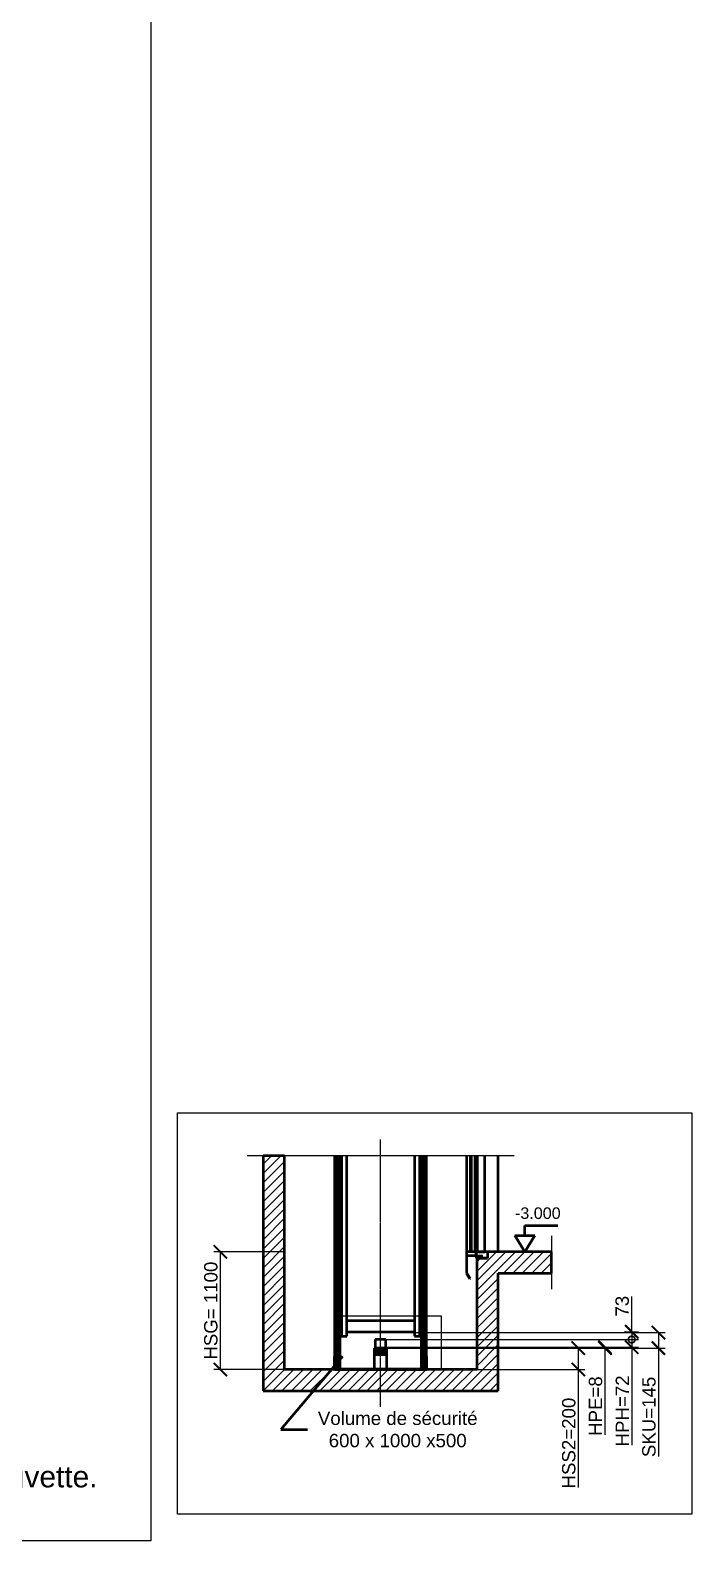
# Model space of a CAD drawing. Header units: millimetres. Extents: x -1795 to 75982, y -13206 to 25154.
# Drawn here: x 53071 to 59263, y -500 to 13633 of the extents above; entities that cross this region are included whole.
import ezdxf

# ---------------------------------------------------------------- set-up
doc = ezdxf.new("R2010")
doc.units = ezdxf.units.MM
doc.linetypes.add('AM_ISO02W050', pattern=[7.5, 6, -1.5])
doc.linetypes.add('AM_ISO08W050', pattern=[18, 12, -1.5, 3, -1.5])
for name, color, linetype, lineweight in [('AM_0', 7, 'Continuous', 50), ('AM_5', 3, 'Continuous', 25), ('LDBuffer-AM_0', 7, 'Continuous', 50), ('LDBuffer-AM_6', 2, 'Continuous', 35), ('LDCar-AM_0', 7, 'Continuous', 50), ('LDCar-AM_3', 6, 'AM_ISO02W050', 25), ('LDCar-AM_4', 3, 'Continuous', 25), ('LDCar-AM_6', 2, 'Continuous', 35), ('LDCar-AM_7', 4, 'AM_ISO08W050', 25), ('LDGuides-AM_0', 7, 'Continuous', 50), ('LDGuides-AM_6', 2, 'Continuous', 35), ('LDRefugeSpace-AM_3', 6, 'AM_ISO02W050', 25), ('LDRefugeSpace-AM_6', 2, 'Continuous', 35), ('LDShaft-AM_0', 7, 'Continuous', 50), ('LDShaft-AM_4', 3, 'Continuous', 25), ('LDShaft-AM_5', 3, 'Continuous', 25), ('LDShaft-AM_6', 2, 'Continuous', 35), ('LDShaft-AM_7', 4, 'AM_ISO08W050', 25), ('LDShaft-AM_8', 1, 'Continuous', 25)]:
    doc.layers.add(name, color=color, linetype=linetype, lineweight=lineweight)
doc.layers.add('AM_VIEWS', color=1, linetype='Continuous', lineweight=25, plot=False)
doc.styles.add('LD', font='ARIALUNI.TTF')
doc.dimstyles.new('LIFT', dxfattribs={"dimtxt": 2.5, "dimasz": 2.5, "dimexe": 1.25, "dimexo": 0, "dimgap": 0.5, "dimtad": 1, "dimdec": 0, "dimzin": 1, "dimdsep": 46, "dimtxsty": 'LD', "dimblk": 'ARCHTICK', "dimcen": 0, "dimdle": 1, "dimclrd": 3, "dimclre": 3, "dimclrt": 4, "dimadec": 0, "dimazin": 0, "dimtp": 0.1, "dimtm": 0.1, "dimtfac": 0.71, "dimtdec": 0, "dimtix": 1, "dimtmove": 0, "dimatfit": 3, "dimfxl": 1, "dimtolj": 1, "dimarcsym": 0})

# ---------------------------------------------------------------- blocks, each defined once
blk = doc.blocks.new('LD_20150423131208_00000113')
at = {"layer": 'LDShaft-AM_8'}
for p, q in [((-200, 1833), (-33, 2000)), ((-200, 1921), (-121, 2000)), ((-200, 1745), (0, 1945)), ((-200, 1656), (0, 1856)), ((-200, 1568), (0, 1768)), ((-200, 1479), (0, 1679)), ((-200, 1391), (0, 1591)), ((-200, 1303), (0, 1503)), ((-200, 1214), (0, 1414)), ((-200, 1126), (0, 1326)), ((-200, 1037), (0, 1237)), ((-200, 949), (0, 1149)), ((-200, 861), (0, 1061)), ((1800, 739), (2161, 1100)), ((1800, 828), (2072, 1100)), ((1800, 916), (1984, 1100)), ((1800, 1005), (1835, 1040)), ((2049, 900), (2249, 1100)), ((2137, 900), (2337, 1100)), ((2226, 900), (2426, 1100)), ((2314, 900), (2500, 1086)), ((2403, 900), (2500, 997)), ((-200, 772), (0, 972)), ((-200, 684), (0, 884)), ((1800, 651), (2000, 851)), ((2491, 900), (2500, 909)), ((-200, 595), (0, 795)), ((-200, 507), (0, 707)), ((1800, 563), (2000, 763)), ((-200, 419), (0, 619)), ((1800, 474), (2000, 674)), ((1800, 386), (2000, 586)), ((-200, 330), (0, 530)), ((-200, 242), (0, 442)), ((1800, 297), (2000, 497)), ((-200, 154), (0, 354)), ((1800, 209), (2000, 409)), ((1800, 121), (2000, 321)), ((-200, 65), (0, 265)), ((-200, -23), (0, 177)), ((1656, -200), (2000, 144)), ((1800, 32), (2000, 232)), ((-200, -112), (0, 88)), ((-200, -200), (0, 0)), ((-200, -200), (0, 0)), ((-23, -200), (177, 0)), ((65, -200), (265, 0)), ((154, -200), (354, 0)), ((242, -200), (442, 0)), ((330, -200), (530, 0)), ((419, -200), (619, 0)), ((507, -200), (707, 0)), ((595, -200), (795, 0)), ((684, -200), (884, 0)), ((772, -200), (972, 0)), ((1214, -200), (1414, 0)), ((1391, -200), (1591, 0)), ((1568, -200), (1768, 0)), ((1745, -200), (2000, 55)), ((-112, -200), (88, 0)), ((861, -200), (1061, 0)), ((949, -200), (1149, 0)), ((1037, -200), (1237, 0)), ((1126, -200), (1326, 0)), ((1303, -200), (1503, 0)), ((1479, -200), (1679, 0)), ((1833, -200), (2000, -33)), ((1921, -200), (2000, -121))]:
    blk.add_line(p, q, dxfattribs=at)
blk = doc.blocks.new('LD_20150423131208_00000114')
at = {"layer": 'LDShaft-AM_0'}
for p, q in [((543, 121), (-35, -562)), ((-35, -562), (215, -562))]:
    blk.add_line(p, q, dxfattribs=at)
blk.add_solid([(656, 254), (565, 102), (521, 140), (656, 254)], dxfattribs=at)
at = {"layer": 'LDShaft-AM_0', "insert": (1060, -562), "char_height": 125, "attachment_point": 5, "style": 'LD'}
blk.add_mtext('\\fArial Unicode MS|b0|i0|u0;\\C256;Volume de sécurité\\P600 x 1000 x500 ', dxfattribs=at)
blk = doc.blocks.new('LD_20150423131208_00000115')
at = {"layer": 'LDShaft-AM_0'}
for p, q in [((-200, 2000), (-200, -200)), ((0, 2000), (-200, 2000)), ((0, 0), (0, 2000)), ((2000, 1100), (2000, 2000)), ((1800, 1040), (1800, 0)), ((1820, 1040), (1800, 1040)), ((1900, 1040), (1820, 1040)), ((1900, 1099.9999), (1900, 1040)), ((2000, 1099.9999), (1900, 1099.9999)), ((2500, 1099.9999), (2000, 1099.9999)), ((2500, 899.9999), (2500, 1099.9999)), ((2000, 0), (2000, 899.9999)), ((2000, 899.9999), (2500, 899.9999)), ((1800, 0), (0, 0)), ((2000, -200), (2000, 0)), ((-200, -200), (0, -200)), ((0, -200), (2000, -200))]:
    blk.add_line(p, q, dxfattribs=at)
blk = doc.blocks.new('LD_20150423131208_00000116')
at = {"layer": 'LDCar-AM_0'}
for p, q in [((-366, -793), (-366, -2480)), ((-316, -2480), (-316, -793)), ((316, -793), (316, -2480)), ((366, -2480), (366, -793)), ((316, -2338), (-316, -2338)), ((-366, -2480), (-316, -2480)), ((-316, -2440), (316, -2440)), ((316, -2480), (366, -2480))]:
    blk.add_line(p, q, dxfattribs=at)
blk = doc.blocks.new('LD_20150423131208_00000117')
at = {"layer": 'LDGuides-AM_0'}
for p, q in [((-25, -503), (-25, -2500)), ((0, -503), (0, -2500)), ((0, -2500), (0, -503)), ((21.5, -2500), (21.5, -503)), ((21.5, -503), (21.5, -2500)), ((25, -2500), (25, -503)), ((-25, -2500), (0, -2500)), ((0, -2500), (21.5, -2500)), ((21.5, -2500), (25, -2500))]:
    blk.add_line(p, q, dxfattribs=at)
blk = doc.blocks.new('LD_20150423131208_00000118')
at = {"layer": 'LDGuides-AM_0'}
for p, q in [((-25, -503), (-25, -2500)), ((-21.5, -503), (-21.5, -2500)), ((-21.5, -2500), (-21.5, -503)), ((0, -2500), (0, -503)), ((0, -503), (0, -2500)), ((25, -2500), (25, -503)), ((-25, -2500), (-21.5, -2500)), ((-21.5, -2500), (0, -2500)), ((0, -2500), (25, -2500))]:
    blk.add_line(p, q, dxfattribs=at)
blk = doc.blocks.new('_ArchTick')
at = {"color": 0, "linetype": 'ByBlock', "const_width": 0.15}
blk.add_lwpolyline([(-0.5, -0.5), (0.5, 0.5)], dxfattribs=at)
blk = doc.blocks.new('*D556')
at = {"layer": 'LDShaft-AM_5', "color": 3, "transparency": 16777216}
for p, q in [((56350, 1448), (59013, 1448)), ((58950, 1448), (58950, 1303)), ((56350, 1303), (59013, 1303)), ((58950, 1303), (58950, 290))]:
    blk.add_line(p, q, dxfattribs=at)
for p in [(56351, 1448), (56351, 1303)]:
    blk.add_point(p, dxfattribs=at)
at = {"layer": 'LDShaft-AM_5', "color": 3, "transparency": 16777216, "xscale": 125, "yscale": 125, "zscale": 125}
for p, rotation in [((58950, 1448), 270), ((58950, 1303), 90)]:
    blk.add_blockref('_ArchTick', p, dxfattribs=dict(at, rotation=rotation))
at = {"layer": 'LDShaft-AM_5', "color": 4, "transparency": 16777216, "insert": (58925, 659), "char_height": 125, "attachment_point": 8, "rotation": 90, "style": 'LD'}
blk.add_mtext('SKU=145', dxfattribs=at)
blk = doc.blocks.new('*D557')
at = {"layer": 'LDShaft-AM_5', "color": 3, "transparency": 16777216}
for p, q in [((56350, 1303), (58263, 1303)), ((58200, 1303), (58200, 1103)), ((56350, 1103), (58263, 1103)), ((58200, 1103), (58200, 0))]:
    blk.add_line(p, q, dxfattribs=at)
for p in [(56351, 1303), (56351, 1103)]:
    blk.add_point(p, dxfattribs=at)
at = {"layer": 'LDShaft-AM_5', "color": 3, "transparency": 16777216, "xscale": 125, "yscale": 125, "zscale": 125}
for p, rotation in [((58200, 1303), 270), ((58200, 1103), 90)]:
    blk.add_blockref('_ArchTick', p, dxfattribs=dict(at, rotation=rotation))
at = {"layer": 'LDShaft-AM_5', "color": 4, "transparency": 16777216, "insert": (58175, 414), "char_height": 125, "attachment_point": 8, "rotation": 90, "style": 'LD'}
blk.add_mtext('HSS2=200', dxfattribs=at)
blk = doc.blocks.new('LD_20150423131208_00000119')
at = {"layer": 'LDBuffer-AM_0'}
for p, q in [((-46, 80), (-50, 80)), ((-50, 80), (-50, 0)), ((-50, 0), (-46, 0)), ((-35, 80), (-46, 80)), ((-46, 0), (-35, 0)), ((-19, 80), (-35, 80)), ((-35, 0), (-19, 0)), ((0, 80), (-19, 80)), ((-19, 0), (0, 0)), ((19, 80), (0, 80)), ((0, 0), (19, 0)), ((35, 80), (19, 80)), ((19, 0), (35, 0)), ((46, 80), (35, 80)), ((35, 0), (46, 0)), ((50, 80), (46, 80)), ((46, 0), (50, 0)), ((50, 0), (50, 80))]:
    blk.add_line(p, q, dxfattribs=at)
blk = doc.blocks.new('_DotSmall')
at = {"color": 0, "linetype": 'ByBlock', "const_width": 0.5}
blk.add_lwpolyline([(-0.0625, 0, 1), (0.0625, 0, 1)], format="xyb", close=True, dxfattribs=at)
blk = doc.blocks.new('*D559')
at = {"layer": 'LDShaft-AM_5', "color": 3, "transparency": 16777216}
for p, q in [((56350, 1383), (58763, 1383)), ((56350, 1311), (58763, 1311)), ((58700, 1383), (58700, 1311)), ((58700, 1311), (58700, 394))]:
    blk.add_line(p, q, dxfattribs=at)
for p in [(56351, 1383), (56351, 1311)]:
    blk.add_point(p, dxfattribs=at)
at = {"layer": 'LDShaft-AM_5', "color": 3, "transparency": 16777216, "xscale": 125, "yscale": 125, "zscale": 125}
for name, p, rotation in [('_DotSmall', (58700, 1383), 270), ('_ArchTick', (58700, 1311), 90)]:
    blk.add_blockref(name, p, dxfattribs=dict(at, rotation=rotation))
at = {"layer": 'LDShaft-AM_5', "color": 4, "transparency": 16777216, "insert": (58675, 715), "char_height": 125, "attachment_point": 8, "rotation": 90, "style": 'LD'}
blk.add_mtext('HPH=72', dxfattribs=at)
blk = doc.blocks.new('*D560')
at = {"layer": 'LDShaft-AM_5', "color": 3, "transparency": 16777216}
for p, q in [((56350, 1311), (58513, 1311)), ((56350, 1303), (58513, 1303)), ((58450, 1311), (58450, 1303)), ((58450, 1303), (58450, 491))]:
    blk.add_line(p, q, dxfattribs=at)
for p in [(56351, 1311), (56351, 1303)]:
    blk.add_point(p, dxfattribs=at)
at = {"layer": 'LDShaft-AM_5', "color": 3, "transparency": 16777216, "xscale": 125, "yscale": 125, "zscale": 125}
for p, rotation in [((58450, 1311), 270), ((58450, 1303), 90)]:
    blk.add_blockref('_ArchTick', p, dxfattribs=dict(at, rotation=rotation))
at = {"layer": 'LDShaft-AM_5', "color": 4, "transparency": 16777216, "insert": (58425, 760), "char_height": 125, "attachment_point": 8, "rotation": 90, "style": 'LD'}
blk.add_mtext('HPE=8', dxfattribs=at)
blk = doc.blocks.new('*D561')
at = {"layer": 'AM_5', "color": 3, "transparency": 16777216}
for p, q in [((58700, 1456), (58700, 1785)), ((58638, 1456), (58763, 1456)), ((58700, 1456), (58700, 1383)), ((56350, 1383), (58763, 1383))]:
    blk.add_line(p, q, dxfattribs=at)
for p in [(58638, 1456), (56351, 1383)]:
    blk.add_point(p, dxfattribs=at)
at = {"layer": 'AM_5', "color": 3, "transparency": 16777216, "xscale": 125, "yscale": 125, "zscale": 125}
for name, p, rotation in [('_ArchTick', (58700, 1456), 270), ('_DotSmall', (58700, 1383), 90)]:
    blk.add_blockref(name, p, dxfattribs=dict(at, rotation=rotation))
at = {"layer": 'AM_5', "color": 4, "transparency": 16777216, "insert": (58675, 1695), "char_height": 125, "attachment_point": 8, "rotation": 90, "style": 'LD'}
blk.add_mtext('73', dxfattribs=at)
blk = doc.blocks.new('LD_20150423131208_0000011A')
at = {"layer": 'LDBuffer-AM_0'}
for p, q in [((59, 200), (-59, 200)), ((-59, 200), (-59, 180)), ((-59, 180), (59, 180)), ((59, 179.5), (-59, 179.5)), ((-59, 179.5), (-59, 160.5)), ((-59, 160.5), (59, 160.5)), ((59, 159.5), (-59, 159.5)), ((-59, 159.5), (-59, 140.5)), ((59, 180), (59, 200)), ((59, 160.5), (59, 179.5)), ((59, 140.5), (59, 159.5)), ((-433, 120), (-433, 0)), ((-430, 120), (-433, 120)), ((-433, 0), (433, 0)), ((-430, 3), (-430, 120)), ((430, 3), (-430, 3)), ((-59, 140.5), (59, 140.5)), ((59, 140), (-59, 140)), ((-59, 140), (-59, 3)), ((-59, 3), (59, 3)), ((59, 3), (59, 140)), ((430, 120), (430, 3)), ((433, 120), (430, 120)), ((433, 0), (433, 120))]:
    blk.add_line(p, q, dxfattribs=at)
blk = doc.blocks.new('LD_20150423131208_0000011B')
at = {"layer": 'LDRefugeSpace-AM_3'}
for p, q in [((-500, 250), (-500, -250)), ((500, 250), (-500, 250)), ((500, -250), (500, 250)), ((-500, -250), (500, -250))]:
    blk.add_line(p, q, dxfattribs=at)
blk = doc.blocks.new('*D564')
at = {"layer": 'LDShaft-AM_5', "color": 3, "transparency": 16777216}
for p, q in [((55450, 2203), (54788, 2203)), ((54850, 2203), (54850, 1103)), ((55450, 1103), (54788, 1103))]:
    blk.add_line(p, q, dxfattribs=at)
for p in [(55450, 2203), (55450, 1103)]:
    blk.add_point(p, dxfattribs=at)
at = {"layer": 'LDShaft-AM_5', "color": 3, "transparency": 16777216, "xscale": 125, "yscale": 125, "zscale": 125}
for p, rotation in [((54850, 2203), 90), ((54850, 1103), 270)]:
    blk.add_blockref('_ArchTick', p, dxfattribs=dict(at, rotation=rotation))
at = {"layer": 'LDShaft-AM_5', "color": 4, "transparency": 16777216, "insert": (54825, 1653), "char_height": 125, "attachment_point": 8, "rotation": 90, "style": 'LD'}
blk.add_mtext('HSG= 1100', dxfattribs=at)
blk = doc.blocks.new('LD_20150423131208_0000011C')
at = {"layer": 'LDShaft-AM_4'}
blk.add_line((700, 150), (700, -350.0001), dxfattribs=at)
blk = doc.blocks.new('LD_20150423131208_0000011D')
at = {"layer": 'LDShaft-AM_0'}
for p, q in [((-50, 900), (-50, 0)), ((20.5, 0), (20.5, 900)), ((-50, 0), (20.5, 0))]:
    blk.add_line(p, q, dxfattribs=at)
blk = doc.blocks.new('LD_20150423131208_0000011E')
at = {"layer": 'LDShaft-AM_0'}
for p, q in [((700, 0), (-5, 0)), ((-5, 0), (-5, -60)), ((700, -0.0001), (700, 0)), ((-5, -60), (100, -60))]:
    blk.add_line(p, q, dxfattribs=at)
blk = doc.blocks.new('LD_ENTRY_FLOOR_R')
for p, q in [((0, 0), (-150, 250)), ((150, 250), (0, 0))]:
    blk.add_line(p, q)
at = {"layer": 'AM_0'}
for p, q in [((-150, 250), (150, 250)), ((0, 398), (500, 398)), ((0, 250), (0, 398))]:
    blk.add_line(p, q, dxfattribs=at)
blk = doc.blocks.new('LD_20150423131208_0000011F')
at = {"layer": 'LDCar-AM_0', "xscale": 0.617, "yscale": 0.617, "zscale": 0.617}
blk.add_blockref('LD_ENTRY_FLOOR_R', (0, 0), dxfattribs=at)
at = {"layer": 'LDCar-AM_0', "style": 'LD'}
blk.add_text('-3.000', height=107.975, dxfattribs=at).set_placement((-92.55, 308.5))
blk = doc.blocks.new('LD_20150423131208_00000120')
at = {"layer": 'LDCar-AM_0'}
for p, q in [((-151, 900), (-151, 5)), ((-113, 5), (-113, 900)), ((-108, 900), (-108, 5)), ((-70, 5), (-70, 900)), ((-151, 5), (-113, 5)), ((-60, 0), (-150, 0)), ((-150, 0), (-150, -34)), ((-108, 5), (-70, 5)), ((-60, -34), (-60, 0)), ((-147, -34), (-150, -34)), ((-150, -34), (-150, -200)), ((-150, -34), (-60, -34)), ((-147, -200), (-147, -34)), ((-147, -200), (-150, -202)), ((-150, -200), (-147, -200)), ((-150, -202), (-120, -251)), ((-117, -249), (-147, -200)), ((-120, -251), (-117, -249))]:
    blk.add_line(p, q, dxfattribs=at)
at = {"layer": 'LDCar-AM_3'}
for p, q in [((-151, 900), (-151, 5)), ((-150, 5), (-150, 900)), ((-150, 900), (-150, 5)), ((-114, 5), (-114, 900)), ((-114, 900), (-114, 5)), ((-113, 5), (-113, 900)), ((-108, 900), (-108, 5)), ((-107, 5), (-107, 900)), ((-107, 900), (-107, 5)), ((-71, 900), (-71, 5)), ((-71, 5), (-71, 900)), ((-70, 5), (-70, 900)), ((-151, 5), (-150, 5)), ((-150, 5), (-114, 5)), ((-114, 5), (-113, 5)), ((-108, 5), (-107, 5)), ((-107, 5), (-71, 5)), ((-71, 5), (-70, 5))]:
    blk.add_line(p, q, dxfattribs=at)
at = {"layer": 'LDCar-AM_7'}
for p, q in [((-147, -34), (-147, -37)), ((-1, -34), (-147, -34)), ((-147, -37), (-4, -37)), ((-4, -37), (-4, -46)), ((-4, -46), (-1, -46)), ((-1, -46), (-1, -34))]:
    blk.add_line(p, q, dxfattribs=at)
blk = doc.blocks.new('LD_20150423131208_00000121')
at = {"layer": 'LDShaft-AM_7'}
blk.add_line((0, -19420), (0, -16920), dxfattribs=at)
blk = doc.blocks.new('LD_20150423131208_00000122')
at = {"layer": 'LDCar-AM_4'}
blk.add_line((2150, 2000), (-350, 2000), dxfattribs=at)

msp = doc.modelspace()

# ---------------------------------------------------------------- linework, layer by layer
at = {"layer": 'AM_VIEWS'}
for points in [[(44706.9, 25153.8), (54200.1, 25153.8), (54200.1, -500), (44706.9, -500)], [(54450.1, 3503), (59262.6, 3503), (59262.6, -250), (54450.1, -250)]]:
    msp.add_lwpolyline(points, close=True, dxfattribs=at)

# ---------------------------------------------------------------- block references
at = {"layer": 'LDBuffer-AM_6'}
for name, p in [('LD_20150423131208_0000011A', (56350.1, 1103)), ('LD_20150423131208_00000119', (56350.1, 1303))]:
    msp.add_blockref(name, p, dxfattribs=at)
at = {"layer": 'LDCar-AM_6'}
for name, p in [('LD_20150423131208_00000122', (55450.1, 1103)), ('LD_20150423131208_00000116', (56350.1, 3896)), ('LD_20150423131208_00000120', (57305.1, 2203)), ('LD_20150423131208_0000011F', (57700.1, 2203))]:
    msp.add_blockref(name, p, dxfattribs=at)
at = {"layer": 'LDGuides-AM_6'}
for name, p in [('LD_20150423131208_00000118', (55945.1, 3606)), ('LD_20150423131208_00000117', (56755.1, 3606))]:
    msp.add_blockref(name, p, dxfattribs=at)
at = {"layer": 'LDRefugeSpace-AM_6'}
msp.add_blockref('LD_20150423131208_0000011B', (56420.1, 1353), dxfattribs=at)
at = {"layer": 'LDShaft-AM_6'}
for name, p in [('LD_20150423131208_00000121', (56350.1, 20173)), ('LD_20150423131208_00000113', (55450.1, 1103)), ('LD_20150423131208_00000115', (55450.1, 1103)), ('LD_20150423131208_0000011D', (57305.1, 2203)), ('LD_20150423131208_0000011C', (57250.1, 2203)), ('LD_20150423131208_0000011E', (57250.1, 2203)), ('LD_20150423131208_00000114', (55450.1, 1103))]:
    msp.add_blockref(name, p, dxfattribs=at)

# ---------------------------------------------------------------- texts
at = {"layer": 'LDShaft-AM_0', "insert": (49453.5, 733.3), "char_height": 200, "attachment_point": 2, "line_spacing_factor": 0.8, "style": 'LD'}
msp.add_mtext('\\fArial Unicode MS|b0|i0|u0;\\C256;** =Guides de cabine\\P*** =Guides de contrepoids\\P             Protection pour contrepoids à 140 mm du fond de la cuvette.', dxfattribs=at)

# ---------------------------------------------------------------- dimensions: what is measured, and where the dimension line sits
at = {"layer": 'AM_5'}
dim = msp.add_linear_dim(base=(58700.1, 1419.5), p1=(56350.1, 1383), p2=(58637.6, 1456), angle=90, dimstyle='LIFT', override={"dimscale": 50, "dimtxt": 2.5, "dimjust": 2, "dimblk1": 'DOTSMALL', "dimsah": 1, "dimtix": 0}, dxfattribs=at)
dim.commit()
dim.dimension.update_dxf_attribs({"geometry": '*D561', "text_midpoint": (58700.1, 1419.5)})
at = {"layer": 'LDShaft-AM_5'}
for base, p1, p2, text, override, picture, middle in [((54850.1, 1653), (55450.1, 1103), (55450.1, 2203), 'HSG= <>', {"dimscale": 50, "dimtxt": 2.5, "dimtix": 1}, '*D564', (54850.1, 1653)), ((58950.1, 1375.5), (56350.1, 1303), (56350.1, 1448), 'SKU=<>', {"dimscale": 50, "dimtxt": 2.5, "dimjust": 1, "dimtix": 0}, '*D556', (58950.1, 1375.5)), ((58700.1, 1347), (56350.1, 1311), (56350.1, 1383), 'HPH=<>', {"dimscale": 50, "dimtxt": 2.5, "dimjust": 1, "dimblk2": 'DOTSMALL', "dimsah": 1, "dimtix": 0}, '*D559', (58700.1, 1347)), ((58450.1, 1307), (56350.1, 1303), (56350.1, 1311), 'HPE=<>', {"dimscale": 50, "dimtxt": 2.5, "dimjust": 1, "dimtix": 0}, '*D560', (58450.1, 1307)), ((58200.1, 1203), (56350.1, 1103), (56350.1, 1303), 'HSS2=<>', {"dimscale": 50, "dimtxt": 2.5, "dimjust": 1, "dimtix": 0}, '*D557', (58200.1, 1203))]:
    dim = msp.add_linear_dim(base=base, p1=p1, p2=p2, angle=90, text=text, dimstyle='LIFT', override=override, dxfattribs=at)
    dim.commit()
    dim.dimension.update_dxf_attribs({"geometry": picture, "text_midpoint": middle})

doc.saveas('drawing.dxf')
